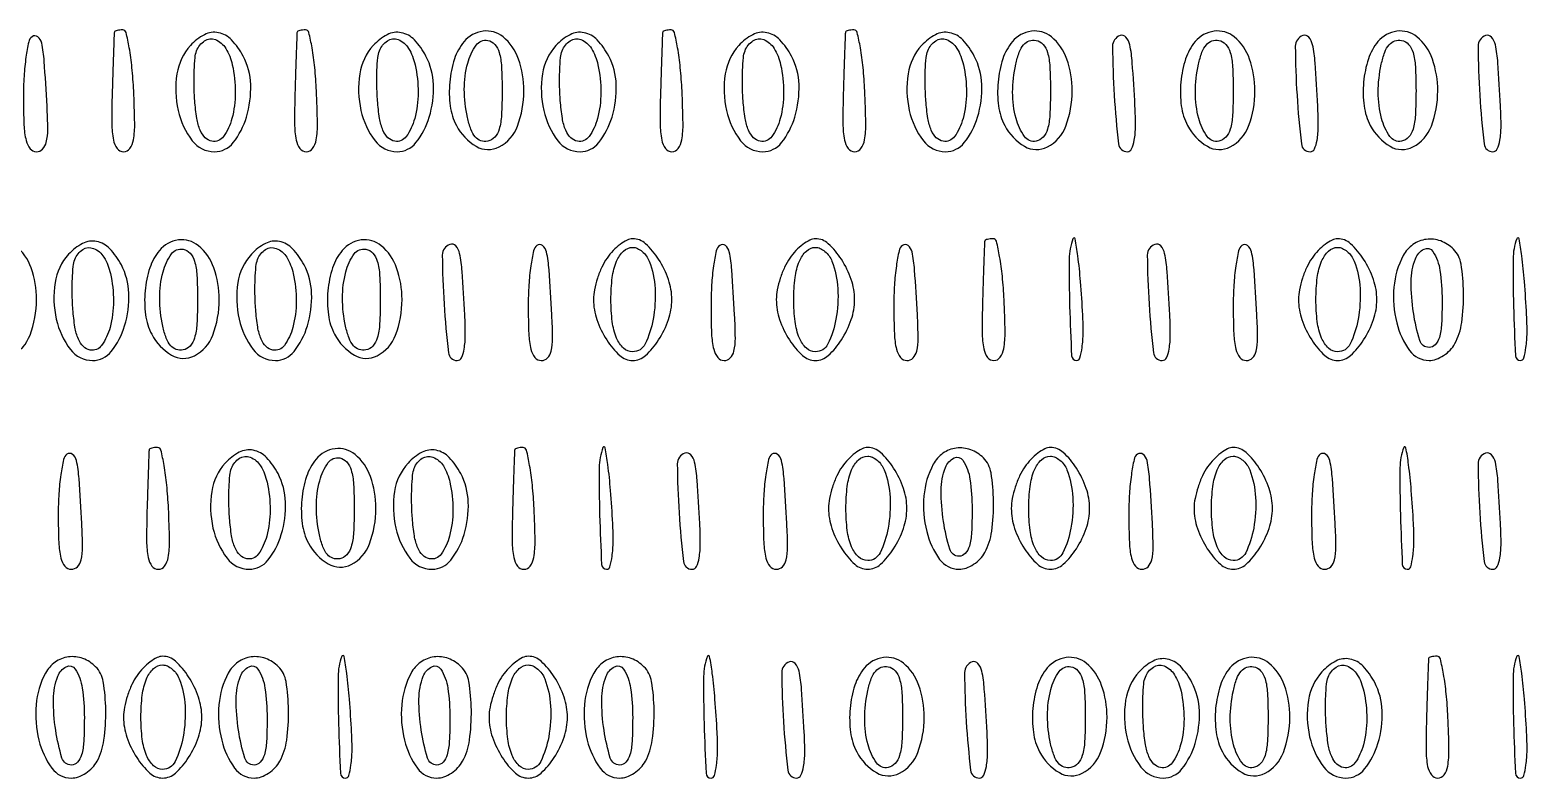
# Model space of a CAD drawing. Extents: x 3 to 461, y 1 to 447.
# Drawn here: x 167.3 to 339.3, y 361 to 447 of the extents above; entities that cross this region are included whole.
import ezdxf

# ---------------------------------------------------------------- set-up
doc = ezdxf.new("R2010")
doc.units = 0

msp = doc.modelspace()

# ---------------------------------------------------------------- linework, layer by layer
for points in [[(167.5, 446.224355, 0.184699), (167.107947, 445.624161, 0.017745), (166.79375, 443.876306, 0.020716), (166.572865, 441.69568, 0.014882), (166.5, 439.248177, 0.009975), (166.56348, 436.066693, 0.048945), (166.809934, 434.288372, 0.111046), (167.273479, 433.344973, 0.227219), (168, 432.997555, 0.202174), (168.708203, 433.296787, 0.137198), (169.133048, 434.07564, 0.058818), (169.296213, 435.56433, 0.011652), (169.211239, 438.249378, 0.003302), (168.892537, 443.421329, 0.035821), (168.601458, 445.49047, 0.175802), (168.149353, 446.212521, 0.334226)], [(176.948969, 446.75, 0.041225), (176.925395, 446.552751, 0.000213), (176.854482, 444.590464, 0.000953), (176.778922, 442.355126, 0.000604), (176.698969, 439.749453, 0.008385), (176.654197, 436.223465, 0.046603), (176.837795, 434.340736, 0.113805), (177.271336, 433.361997, 0.235737), (178, 432.9972, 0.240193), (178.728644, 433.367617, 0.11645), (179.143782, 434.357314, 0.045576), (179.287215, 436.286166, 0.007631), (179.167941, 439.997747, 0.012277), (178.97449, 442.682188, 0.020043), (178.663779, 444.943088, 0.014965), (178.294937, 446.703073, 0.34652), (177.917941, 447, 0.025607), (177.562603, 446.98179, 0.037541), (177.254655, 446.926562, 0.042043), (177.026543, 446.846759, 0.241769)], [(185.688493, 445.208283, 0.146573), (184.136518, 441.949737, 0.094226), (184.281883, 437.735413, 0.106996), (185.895251, 434.268519, 0.234686), (188.448984, 433, 0.229487), (190.59742, 434.040897, 0.094441), (192.130897, 436.98537, 0.08186), (192.613628, 440.722252, 0.112064), (191.750737, 443.991142, 0.070025), (190.423297, 445.846215, 0.154137), (188.912836, 446.679258, 0.170459), (187.30555, 446.453521, 0.089746)], [(190.5, 443, -0.054125), (190.846857, 439.802643, -0.06511), (190.454802, 436.806647, -0.088961), (189.488179, 434.740628, -0.293799), (188.158318, 434.202959, -0.150415), (187.3844, 434.611687, -0.097019), (186.813491, 435.459076, -0.060694), (186.421332, 436.832132, -0.021306), (186.186912, 438.873031, -0.013057), (186.106103, 440.642233, -0.014399), (186.121982, 442.356317, -0.013886), (186.218065, 443.813788, -0.068308), (186.405527, 444.614404, -0.156254), (187.323686, 445.758186, -0.244706), (188.551104, 445.886804, -0.164407), (189.752888, 444.871529, -0.081989)], [(197.948969, 446.75, 0.041225), (197.925395, 446.552751, 0.000213), (197.854482, 444.590464, 0.000953), (197.778922, 442.355126, 0.000604), (197.698969, 439.749453, 0.008385), (197.654197, 436.223465, 0.046603), (197.837795, 434.340736, 0.113805), (198.271336, 433.361997, 0.235737), (199, 432.9972, 0.240193), (199.728644, 433.367617, 0.11645), (200.143782, 434.357314, 0.045576), (200.287215, 436.286166, 0.007631), (200.167941, 439.997747, 0.012277), (199.97449, 442.682188, 0.020043), (199.663779, 444.943088, 0.014965), (199.294937, 446.703073, 0.34652), (198.917941, 447, 0.025607), (198.562603, 446.98179, 0.037541), (198.254655, 446.926562, 0.042043), (198.026543, 446.846759, 0.241769)], [(206.688493, 445.208283, 0.146573), (205.136518, 441.949737, 0.094226), (205.281883, 437.735413, 0.106996), (206.895251, 434.268519, 0.234686), (209.448984, 433, 0.229487), (211.59742, 434.040897, 0.094441), (213.130897, 436.98537, 0.08186), (213.613628, 440.722252, 0.112064), (212.750737, 443.991142, 0.070025), (211.423297, 445.846215, 0.154137), (209.912836, 446.679258, 0.170459), (208.30555, 446.453521, 0.089746)], [(211.5, 443, -0.054125), (211.846857, 439.802643, -0.06511), (211.454802, 436.806647, -0.088961), (210.488179, 434.740628, -0.293799), (209.158318, 434.202959, -0.150415), (208.3844, 434.611687, -0.097019), (207.813491, 435.459076, -0.060694), (207.421332, 436.832132, -0.021306), (207.186912, 438.873031, -0.013057), (207.106103, 440.642233, -0.014399), (207.121982, 442.356317, -0.013886), (207.218065, 443.813788, -0.068308), (207.405527, 444.614404, -0.156254), (208.323686, 445.758186, -0.244706), (209.551104, 445.886804, -0.164407), (210.752888, 444.871529, -0.081989)], [(217.128383, 445.654692, 0.094502), (216.029005, 443.662605, 0.056296), (215.480181, 441.001153, 0.055896), (215.537255, 438.255785, 0.087426), (216.249263, 436.008858, 0.141095), (218.527863, 433.619235, 0.256504), (221.150066, 433.549324, 0.186428), (223.262851, 435.926188, 0.089745), (224, 440, 0.083882), (223.383884, 443.646661, 0.137736), (221.606715, 446.197571, 0.207897), (219.303572, 446.856354, 0.188878)], [(221.5, 440, -0.012749), (221.428621, 437.201057, -0.057027), (221.159655, 435.585016, -0.114121), (220.64899, 434.663679, -0.163219), (219.841682, 434.208027, -0.130598), (219.06031, 434.262399, -0.134895), (218.420073, 434.69794, -0.089246), (217.910571, 435.573055, -0.033266), (217.512227, 436.944332, -0.053417), (217.157413, 440.172515, -0.065138), (217.543156, 443.185079, -0.089595), (218.507853, 445.254832, -0.294654), (219.841682, 445.791973, -0.163219), (220.64899, 445.336321, -0.114121), (221.159655, 444.414984, -0.057027), (221.428621, 442.798943, -0.012749)], [(227.688493, 445.208283, 0.146573), (226.136518, 441.949737, 0.094226), (226.281883, 437.735413, 0.106996), (227.895251, 434.268519, 0.234686), (230.448984, 433, 0.229487), (232.59742, 434.040897, 0.094441), (234.130897, 436.98537, 0.08186), (234.613628, 440.722252, 0.112064), (233.750737, 443.991142, 0.070025), (232.423297, 445.846215, 0.154137), (230.912836, 446.679258, 0.170459), (229.30555, 446.453521, 0.089746)], [(232.5, 443, -0.054125), (232.846857, 439.802643, -0.06511), (232.454802, 436.806647, -0.088961), (231.488179, 434.740628, -0.293799), (230.158318, 434.202959, -0.150415), (229.3844, 434.611687, -0.097019), (228.813491, 435.459076, -0.060694), (228.421332, 436.832132, -0.021306), (228.186912, 438.873031, -0.013057), (228.106103, 440.642233, -0.014399), (228.121982, 442.356317, -0.013886), (228.218065, 443.813788, -0.068308), (228.405527, 444.614404, -0.156254), (229.323686, 445.758186, -0.244706), (230.551104, 445.886804, -0.164407), (231.752888, 444.871529, -0.081989)], [(239.948969, 446.75, 0.041225), (239.925395, 446.552751, 0.000213), (239.854482, 444.590464, 0.000953), (239.778922, 442.355126, 0.000604), (239.698969, 439.749453, 0.008385), (239.654197, 436.223465, 0.046603), (239.837795, 434.340736, 0.113805), (240.271336, 433.361997, 0.235737), (241, 432.9972, 0.240193), (241.728644, 433.367617, 0.11645), (242.143782, 434.357314, 0.045576), (242.287215, 436.286166, 0.007631), (242.167941, 439.997747, 0.012277), (241.97449, 442.682188, 0.020043), (241.663779, 444.943088, 0.014965), (241.294937, 446.703073, 0.34652), (240.917941, 447, 0.025607), (240.562603, 446.98179, 0.037541), (240.254655, 446.926562, 0.042043), (240.026543, 446.846759, 0.241769)], [(248.688493, 445.208283, 0.146573), (247.136518, 441.949737, 0.094226), (247.281883, 437.735413, 0.106996), (248.895251, 434.268519, 0.234686), (251.448984, 433, 0.229487), (253.59742, 434.040897, 0.094441), (255.130897, 436.98537, 0.08186), (255.613628, 440.722252, 0.112064), (254.750737, 443.991142, 0.070025), (253.423297, 445.846215, 0.154137), (251.912836, 446.679258, 0.170459), (250.30555, 446.453521, 0.089746)], [(253.5, 443, -0.054125), (253.846857, 439.802643, -0.06511), (253.454802, 436.806647, -0.088961), (252.488179, 434.740628, -0.293799), (251.158318, 434.202959, -0.150415), (250.3844, 434.611687, -0.097019), (249.813491, 435.459076, -0.060694), (249.421332, 436.832132, -0.021306), (249.186912, 438.873031, -0.013057), (249.106103, 440.642233, -0.014399), (249.121982, 442.356317, -0.013886), (249.218065, 443.813788, -0.068308), (249.405527, 444.614404, -0.156254), (250.323686, 445.758186, -0.244706), (251.551104, 445.886804, -0.164407), (252.752888, 444.871529, -0.081989)], [(260.948969, 446.75, 0.041225), (260.925395, 446.552751, 0.000213), (260.854482, 444.590464, 0.000953), (260.778922, 442.355126, 0.000604), (260.698969, 439.749453, 0.008385), (260.654197, 436.223465, 0.046603), (260.837795, 434.340736, 0.113805), (261.271336, 433.361997, 0.235737), (262, 432.9972, 0.240193), (262.728644, 433.367617, 0.11645), (263.143782, 434.357314, 0.045576), (263.287215, 436.286166, 0.007631), (263.167941, 439.997747, 0.012277), (262.97449, 442.682188, 0.020043), (262.663779, 444.943088, 0.014965), (262.294937, 446.703073, 0.34652), (261.917941, 447, 0.025607), (261.562603, 446.98179, 0.037541), (261.254655, 446.926562, 0.042043), (261.026543, 446.846759, 0.241769)], [(269.688493, 445.208283, 0.146573), (268.136518, 441.949737, 0.094226), (268.281883, 437.735413, 0.106996), (269.895251, 434.268519, 0.234686), (272.448984, 433, 0.229487), (274.59742, 434.040897, 0.094441), (276.130897, 436.98537, 0.08186), (276.613628, 440.722252, 0.112064), (275.750737, 443.991142, 0.070025), (274.423297, 445.846215, 0.154137), (272.912836, 446.679258, 0.170459), (271.30555, 446.453521, 0.089746)], [(274.5, 443, -0.054125), (274.846857, 439.802643, -0.06511), (274.454802, 436.806647, -0.088961), (273.488179, 434.740628, -0.293799), (272.158318, 434.202959, -0.150415), (271.3844, 434.611687, -0.097019), (270.813491, 435.459076, -0.060694), (270.421332, 436.832132, -0.021306), (270.186912, 438.873031, -0.013057), (270.106103, 440.642233, -0.014399), (270.121982, 442.356317, -0.013886), (270.218065, 443.813788, -0.068308), (270.405527, 444.614404, -0.156254), (271.323686, 445.758186, -0.244706), (272.551104, 445.886804, -0.164407), (273.752888, 444.871529, -0.081989)], [(280.128383, 445.654692, 0.094502), (279.029005, 443.662605, 0.056296), (278.480181, 441.001153, 0.055896), (278.537255, 438.255785, 0.087426), (279.249263, 436.008858, 0.141095), (281.527863, 433.619235, 0.256504), (284.150066, 433.549324, 0.186428), (286.262851, 435.926188, 0.089745), (287, 440, 0.083882), (286.383884, 443.646661, 0.137736), (284.606715, 446.197571, 0.207897), (282.303572, 446.856354, 0.188878)], [(284.5, 440, -0.012749), (284.428621, 437.201057, -0.057027), (284.159655, 435.585016, -0.114121), (283.64899, 434.663679, -0.163219), (282.841682, 434.208027, -0.294654), (281.507853, 434.745168, -0.089595), (280.543156, 436.814921, -0.065138), (280.157413, 439.827485, -0.053417), (280.512227, 443.055668, -0.033266), (280.910571, 444.426945, -0.089246), (281.420073, 445.30206, -0.134895), (282.06031, 445.737601, -0.130598), (282.841682, 445.791973, -0.163219), (283.64899, 445.336321, -0.114121), (284.159655, 444.414984, -0.057027), (284.428621, 442.798943, -0.012749)], [(292.5, 446.346807, 0.322756), (291.629225, 445.118613, 0.013709), (291.826833, 439.488755, 0.013518), (292.329002, 433.895218, 0.380316), (293.335327, 432.999378, 0.293132), (293.829433, 433.315913, 0.066457), (294.135998, 434.313894, 0.040687), (294.271923, 435.928477, 0.014401), (294.211239, 438.249378, 0.003469), (293.902462, 443.233127, 0.034877), (293.614867, 445.295715, 0.129863), (293.175309, 446.168494, 0.302673)], [(301.128383, 445.654692, 0.094502), (300.029005, 443.662605, 0.056296), (299.480181, 441.001153, 0.055896), (299.537255, 438.255785, 0.087426), (300.249263, 436.008858, 0.141095), (302.527863, 433.619235, 0.256504), (305.150066, 433.549324, 0.186428), (307.262851, 435.926188, 0.089745), (308, 440, 0.083882), (307.383884, 443.646661, 0.137736), (305.606715, 446.197571, 0.207897), (303.303572, 446.856354, 0.188878)], [(305.5, 440, -0.012749), (305.428621, 437.201057, -0.057027), (305.159655, 435.585016, -0.114121), (304.64899, 434.663679, -0.163219), (303.841682, 434.208027, -0.294654), (302.507853, 434.745168, -0.089595), (301.543156, 436.814921, -0.065138), (301.157413, 439.827485, -0.053417), (301.512227, 443.055668, -0.033266), (301.910571, 444.426945, -0.089246), (302.420073, 445.30206, -0.134895), (303.06031, 445.737601, -0.130598), (303.841682, 445.791973, -0.163219), (304.64899, 445.336321, -0.114121), (305.159655, 444.414984, -0.057027), (305.428621, 442.798943, -0.012749)], [(313.5, 446.346807, 0.322756), (312.629225, 445.118613, 0.013709), (312.826833, 439.488755, 0.013518), (313.329002, 433.895218, 0.380316), (314.335327, 432.999378, 0.293132), (314.829433, 433.315913, 0.066457), (315.135998, 434.313894, 0.040687), (315.271923, 435.928477, 0.014401), (315.211239, 438.249378, 0.003469), (314.902462, 443.233127, 0.034877), (314.614867, 445.295715, 0.129863), (314.175309, 446.168494, 0.302673)], [(322.128383, 445.654692, 0.094502), (321.029005, 443.662605, 0.056296), (320.480181, 441.001153, 0.055896), (320.537255, 438.255785, 0.087426), (321.249263, 436.008858, 0.141095), (323.527863, 433.619235, 0.256504), (326.150066, 433.549324, 0.186428), (328.262851, 435.926188, 0.089745), (329, 440, 0.083882), (328.383884, 443.646661, 0.137736), (326.606715, 446.197571, 0.207897), (324.303572, 446.856354, 0.188878)], [(326.5, 440, -0.012749), (326.428621, 437.201057, -0.057027), (326.159655, 435.585016, -0.114121), (325.64899, 434.663679, -0.163219), (324.841682, 434.208027, -0.294654), (323.507853, 434.745168, -0.089595), (322.543156, 436.814921, -0.065138), (322.157413, 439.827485, -0.053417), (322.512227, 443.055668, -0.033266), (322.910571, 444.426945, -0.089246), (323.420073, 445.30206, -0.134895), (324.06031, 445.737601, -0.130598), (324.841682, 445.791973, -0.163219), (325.64899, 445.336321, -0.114121), (326.159655, 444.414984, -0.057027), (326.428621, 442.798943, -0.012749)], [(334.5, 446.346807, 0.322756), (333.629225, 445.118613, 0.013709), (333.826833, 439.488755, 0.013518), (334.329002, 433.895218, 0.380316), (335.335327, 432.999378, 0.293132), (335.829433, 433.315913, 0.066457), (336.135998, 434.313894, 0.040687), (336.271923, 435.928477, 0.014401), (336.211239, 438.249378, 0.003469), (335.902462, 443.233127, 0.034877), (335.614867, 445.295715, 0.129863), (335.175309, 446.168494, 0.302673)], [(161.128383, 421.654692, 0.094502), (160.029005, 419.662605, 0.056296), (159.480181, 417.001153, 0.055896), (159.537255, 414.255785, 0.087426), (160.249263, 412.008858, 0.141095), (162.527863, 409.619235, 0.256504), (165.150066, 409.549324, 0.186428), (167.262851, 411.926188, 0.089745), (168, 416, 0.083882), (167.383884, 419.646661, 0.137736), (165.606715, 422.197571, 0.207897), (163.303572, 422.856354, 0.188878)], [(171.688493, 421.208283, 0.146573), (170.136518, 417.949737, 0.094226), (170.281883, 413.735413, 0.106996), (171.895251, 410.268519, 0.234686), (174.448984, 409, 0.229487), (176.59742, 410.040897, 0.094441), (178.130897, 412.98537, 0.08186), (178.613628, 416.722252, 0.112064), (177.750737, 419.991142, 0.070025), (176.423297, 421.846215, 0.154137), (174.912836, 422.679258, 0.170459), (173.30555, 422.453521, 0.089746)], [(176.5, 419, -0.054125), (176.846857, 415.802643, -0.06511), (176.454802, 412.806647, -0.088961), (175.488179, 410.740628, -0.293799), (174.158318, 410.202959, -0.150415), (173.3844, 410.611687, -0.097019), (172.813491, 411.459076, -0.060694), (172.421332, 412.832132, -0.021306), (172.186912, 414.873031, -0.013057), (172.106103, 416.642233, -0.014399), (172.121982, 418.356317, -0.013886), (172.218065, 419.813788, -0.068308), (172.405527, 420.614404, -0.156254), (173.323686, 421.758186, -0.244706), (174.551104, 421.886804, -0.164407), (175.752888, 420.871529, -0.081989)], [(182.128383, 421.654692, 0.094502), (181.029005, 419.662605, 0.056296), (180.480181, 417.001153, 0.055896), (180.537255, 414.255785, 0.087426), (181.249263, 412.008858, 0.141095), (183.527863, 409.619235, 0.256504), (186.150066, 409.549324, 0.186428), (188.262851, 411.926188, 0.089745), (189, 416, 0.083882), (188.383884, 419.646661, 0.137736), (186.606715, 422.197571, 0.207897), (184.303572, 422.856354, 0.188878)], [(186.5, 416, -0.012749), (186.428621, 413.201057, -0.057027), (186.159655, 411.585016, -0.114121), (185.64899, 410.663679, -0.163219), (184.841682, 410.208027, -0.130598), (184.06031, 410.262399, -0.134895), (183.420073, 410.69794, -0.089246), (182.910571, 411.573055, -0.033266), (182.512227, 412.944332, -0.053417), (182.157413, 416.172515, -0.065138), (182.543156, 419.185079, -0.089595), (183.507853, 421.254832, -0.294654), (184.841682, 421.791973, -0.163219), (185.64899, 421.336321, -0.114121), (186.159655, 420.414984, -0.057027), (186.428621, 418.798943, -0.012749)], [(192.688493, 421.208283, 0.146573), (191.136518, 417.949737, 0.094226), (191.281883, 413.735413, 0.106996), (192.895251, 410.268519, 0.234686), (195.448984, 409, 0.229487), (197.59742, 410.040897, 0.094441), (199.130897, 412.98537, 0.08186), (199.613628, 416.722252, 0.112064), (198.750737, 419.991142, 0.070025), (197.423297, 421.846215, 0.154137), (195.912836, 422.679258, 0.170459), (194.30555, 422.453521, 0.089746)], [(197.5, 419, -0.054125), (197.846857, 415.802643, -0.06511), (197.454802, 412.806647, -0.088961), (196.488179, 410.740628, -0.293799), (195.158318, 410.202959, -0.150415), (194.3844, 410.611687, -0.097019), (193.813491, 411.459076, -0.060694), (193.421332, 412.832132, -0.021306), (193.186912, 414.873031, -0.013057), (193.106103, 416.642233, -0.014399), (193.121982, 418.356317, -0.013886), (193.218065, 419.813788, -0.068308), (193.405527, 420.614404, -0.156254), (194.323686, 421.758186, -0.244706), (195.551104, 421.886804, -0.164407), (196.752888, 420.871529, -0.081989)], [(203.128383, 421.654692, 0.094502), (202.029005, 419.662605, 0.056296), (201.480181, 417.001153, 0.055896), (201.537255, 414.255785, 0.087426), (202.249263, 412.008858, 0.141095), (204.527863, 409.619235, 0.256504), (207.150066, 409.549324, 0.186428), (209.262851, 411.926188, 0.089745), (210, 416, 0.083882), (209.383884, 419.646661, 0.137736), (207.606715, 422.197571, 0.207897), (205.303572, 422.856354, 0.188878)], [(207.5, 416, -0.012749), (207.428621, 413.201057, -0.057027), (207.159655, 411.585016, -0.114121), (206.64899, 410.663679, -0.163219), (205.841682, 410.208027, -0.130598), (205.06031, 410.262399, -0.134895), (204.420073, 410.69794, -0.089246), (203.910571, 411.573055, -0.033266), (203.512227, 412.944332, -0.053417), (203.157413, 416.172515, -0.065138), (203.543156, 419.185079, -0.089595), (204.507853, 421.254832, -0.294654), (205.841682, 421.791973, -0.163219), (206.64899, 421.336321, -0.114121), (207.159655, 420.414984, -0.057027), (207.428621, 418.798943, -0.012749)], [(215.5, 422.346807, 0.322756), (214.629225, 421.118613, 0.013709), (214.826833, 415.488755, 0.013518), (215.329002, 409.895218, 0.380316), (216.335327, 408.999378, 0.293132), (216.829433, 409.315913, 0.066457), (217.135998, 410.313894, 0.040687), (217.271923, 411.928477, 0.014401), (217.211239, 414.249378, 0.003469), (216.902462, 419.233127, 0.034877), (216.614867, 421.295715, 0.129863), (216.175309, 422.168494, 0.302673)], [(225.5, 422.224355, 0.184699), (225.107947, 421.624161, 0.017745), (224.79375, 419.876306, 0.020716), (224.572865, 417.69568, 0.014882), (224.5, 415.248177, 0.009975), (224.56348, 412.066693, 0.048945), (224.809934, 410.288372, 0.111046), (225.273479, 409.344973, 0.227219), (226, 408.997555, 0.202174), (226.708203, 409.296787, 0.137198), (227.133048, 410.07564, 0.058818), (227.296213, 411.56433, 0.011652), (227.211239, 414.249378, 0.003302), (226.892537, 419.421329, 0.035821), (226.601458, 421.49047, 0.175802), (226.149353, 422.212521, 0.334226)], [(233.556704, 420.777494, 0.044665), (232.960362, 419.740155, 0.029378), (232.457282, 418.457321, 0.029541), (232.112573, 417.139961, 0.049256), (232, 416, 0.08296), (232.384051, 413.701247, 0.060137), (233.517914, 411.361199, 0.064438), (235.022747, 409.574726, 0.187674), (236.5, 409, 0.187674), (237.977253, 409.574726, 0.064438), (239.482086, 411.361199, 0.060137), (240.615949, 413.701247, 0.08296), (241, 416, 0.08296), (240.615949, 418.298753, 0.060137), (239.482086, 420.638801, 0.064438), (237.977253, 422.425274, 0.187674), (236.5, 423, 0.118749), (235.858798, 422.845537, 0.043522), (235.063438, 422.347139, 0.040112), (234.254788, 421.627905, 0.038184)], [(238.393011, 420.418213, -0.077848), (239.067957, 417.267426, -0.058914), (238.848321, 413.732228, -0.066921), (237.930747, 410.900765, -0.288574), (236.5, 410, -0.193661), (235.457969, 410.419329, -0.103071), (234.660311, 411.584745, -0.067458), (234.15885, 413.469182, -0.031352), (234, 416, -0.031352), (234.15885, 418.530818, -0.067458), (234.660311, 420.415255, -0.103071), (235.457969, 421.580671, -0.193661), (236.5, 422, -0.108103), (237.036953, 421.882535, -0.066431), (237.586556, 421.53535, -0.061865), (238.064978, 421.022986, -0.065386)], [(246.5, 422.224355, 0.184699), (246.107947, 421.624161, 0.017745), (245.79375, 419.876306, 0.020716), (245.572865, 417.69568, 0.014882), (245.5, 415.248177, 0.009975), (245.56348, 412.066693, 0.048945), (245.809934, 410.288372, 0.111046), (246.273479, 409.344973, 0.227219), (247, 408.997555, 0.202174), (247.708203, 409.296787, 0.137198), (248.133048, 410.07564, 0.058818), (248.296213, 411.56433, 0.011652), (248.211239, 414.249378, 0.003302), (247.892537, 419.421329, 0.035821), (247.601458, 421.49047, 0.175802), (247.149353, 422.212521, 0.334226)], [(254.556704, 420.777494, 0.044665), (253.960362, 419.740155, 0.029378), (253.457282, 418.457321, 0.029541), (253.112573, 417.139961, 0.049256), (253, 416, 0.08296), (253.384051, 413.701247, 0.060137), (254.517914, 411.361199, 0.064438), (256.022747, 409.574726, 0.187674), (257.5, 409, 0.187674), (258.977253, 409.574726, 0.064438), (260.482086, 411.361199, 0.060137), (261.615949, 413.701247, 0.08296), (262, 416, 0.08296), (261.615949, 418.298753, 0.060137), (260.482086, 420.638801, 0.064438), (258.977253, 422.425274, 0.187674), (257.5, 423, 0.118749), (256.858798, 422.845537, 0.043522), (256.063438, 422.347139, 0.040112), (255.254788, 421.627905, 0.038184)], [(259.393011, 420.418213, -0.077848), (260.067957, 417.267426, -0.058914), (259.848321, 413.732228, -0.066921), (258.930747, 410.900765, -0.288574), (257.5, 410, -0.193661), (256.457969, 410.419329, -0.103071), (255.660311, 411.584745, -0.067458), (255.15885, 413.469182, -0.031352), (255, 416, -0.031352), (255.15885, 418.530818, -0.067458), (255.660311, 420.415255, -0.103071), (256.457969, 421.580671, -0.193661), (257.5, 422, -0.108103), (258.036953, 421.882535, -0.066431), (258.586556, 421.53535, -0.061865), (259.064978, 421.022986, -0.065386)], [(267.5, 422.224355, 0.184699), (267.107947, 421.624161, 0.017745), (266.79375, 419.876306, 0.020716), (266.572865, 417.69568, 0.014882), (266.5, 415.248177, 0.009975), (266.56348, 412.066693, 0.048945), (266.809934, 410.288372, 0.111046), (267.273479, 409.344973, 0.227219), (268, 408.997555, 0.202174), (268.708203, 409.296787, 0.137198), (269.133048, 410.07564, 0.058818), (269.296213, 411.56433, 0.011652), (269.211239, 414.249378, 0.003302), (268.892537, 419.421329, 0.035821), (268.601458, 421.49047, 0.175802), (268.149353, 422.212521, 0.334226)], [(276.948969, 422.75, 0.041225), (276.925395, 422.552751, 0.000213), (276.854482, 420.590464, 0.000953), (276.778922, 418.355126, 0.000604), (276.698969, 415.749453, 0.008385), (276.654197, 412.223465, 0.046603), (276.837795, 410.340736, 0.113805), (277.271336, 409.361997, 0.235737), (278, 408.9972, 0.240193), (278.728644, 409.367617, 0.11645), (279.143782, 410.357314, 0.045576), (279.287215, 412.286166, 0.007631), (279.167941, 415.997747, 0.012277), (278.97449, 418.682188, 0.020043), (278.663779, 420.943088, 0.014965), (278.294937, 422.703073, 0.34652), (277.917941, 423, 0.025607), (277.562603, 422.98179, 0.037541), (277.254655, 422.926562, 0.042043), (277.026543, 422.846759, 0.241769)], [(287.085151, 423, 0.087437), (286.651789, 420.669279, 0.009757), (286.706602, 415.246725, 0.004642), (286.928602, 409.543378, 0.400147), (287.5, 408.998831, 0.336411), (287.886905, 409.292325, 0.034554), (288.13417, 410.489231, 0.030884), (288.256808, 412.168701, 0.016523), (288.211239, 414.249378, 0.005952), (287.955966, 418.062615, 0.012309), (287.647873, 421.032599, 0.015502), (287.335815, 422.978859, 0.757581)], [(296.5, 422.346807, 0.322756), (295.629225, 421.118613, 0.013709), (295.826833, 415.488755, 0.013518), (296.329002, 409.895218, 0.380316), (297.335327, 408.999378, 0.293132), (297.829433, 409.315913, 0.066457), (298.135998, 410.313894, 0.040687), (298.271923, 411.928477, 0.014401), (298.211239, 414.249378, 0.003469), (297.902462, 419.233127, 0.034877), (297.614867, 421.295715, 0.129863), (297.175309, 422.168494, 0.302673)], [(306.5, 422.224355, 0.184699), (306.107947, 421.624161, 0.017745), (305.79375, 419.876306, 0.020716), (305.572865, 417.69568, 0.014882), (305.5, 415.248177, 0.009975), (305.56348, 412.066693, 0.048945), (305.809934, 410.288372, 0.111046), (306.273479, 409.344973, 0.227219), (307, 408.997555, 0.202174), (307.708203, 409.296787, 0.137198), (308.133048, 410.07564, 0.058818), (308.296213, 411.56433, 0.011652), (308.211239, 414.249378, 0.003302), (307.892537, 419.421329, 0.035821), (307.601458, 421.49047, 0.175802), (307.149353, 422.212521, 0.334226)], [(314.556704, 420.777494, 0.044665), (313.960362, 419.740155, 0.029378), (313.457282, 418.457321, 0.029541), (313.112573, 417.139961, 0.049256), (313, 416, 0.08296), (313.384051, 413.701247, 0.060137), (314.517914, 411.361199, 0.064438), (316.022747, 409.574726, 0.187674), (317.5, 409, 0.187674), (318.977253, 409.574726, 0.064438), (320.482086, 411.361199, 0.060137), (321.615949, 413.701247, 0.08296), (322, 416, 0.08296), (321.615949, 418.298753, 0.060137), (320.482086, 420.638801, 0.064438), (318.977253, 422.425274, 0.187674), (317.5, 423, 0.118749), (316.858798, 422.845537, 0.043522), (316.063438, 422.347139, 0.040112), (315.254788, 421.627905, 0.038184)], [(319.393011, 420.418213, -0.077848), (320.067957, 417.267426, -0.058914), (319.848321, 413.732228, -0.066921), (318.930747, 410.900765, -0.288574), (317.5, 410, -0.193661), (316.457969, 410.419329, -0.103071), (315.660311, 411.584745, -0.067458), (315.15885, 413.469182, -0.031352), (315, 416, -0.031352), (315.15885, 418.530818, -0.067458), (315.660311, 420.415255, -0.103071), (316.457969, 421.580671, -0.193661), (317.5, 422, -0.108103), (318.036953, 421.882535, -0.066431), (318.586556, 421.53535, -0.061865), (319.064978, 421.022986, -0.065386)], [(325.035184, 421.065741, 0.102467), (323.961603, 417.430656, 0.081153), (324.285668, 413.336995, 0.096792), (325.767299, 410.139596, 0.240451), (328, 409, 0.087112), (328.814841, 409.14305, 0.057687), (329.666888, 409.568188, 0.056109), (330.425485, 410.194495, 0.069395), (330.964816, 410.934259, 0.089), (331.755213, 413.369292, 0.037893), (331.963495, 416.803088, 0.036114), (331.675941, 420.08613, 0.157748), (330.8, 421.8, 0.10819), (329.338635, 422.736392, 0.120833), (327.679399, 422.926055, 0.123406), (326.146845, 422.32765, 0.115908)], [(329.5, 415.916667, -0.012409), (329.432981, 413.216686, -0.055186), (329.180769, 411.652778, -0.119089), (328.714204, 410.813188, -0.209622), (328, 410.5, -0.330718), (326.93144, 411.293583, -0.035307), (326.205859, 414.498684, -0.039267), (325.943035, 418.065474, -0.090614), (326.437438, 420.697562, -0.183417), (327.423445, 421.801104, -0.387822), (328.444309, 421.528284, -0.10731), (329.255965, 419.344995, -0.035546)], [(338.085151, 423, 0.087437), (337.651789, 420.669279, 0.009757), (337.706602, 415.246725, 0.004642), (337.928602, 409.543378, 0.400147), (338.5, 408.998831, 0.336411), (338.886905, 409.292325, 0.034554), (339.13417, 410.489231, 0.030884), (339.256808, 412.168701, 0.016523), (339.211239, 414.249378, 0.005952), (338.955966, 418.062615, 0.012309), (338.647873, 421.032599, 0.015502), (338.335815, 422.978859, 0.757581)], [(233.085151, 399, 0.087437), (232.651789, 396.669279, 0.009757), (232.706602, 391.246725, 0.004642), (232.928602, 385.543378, 0.400147), (233.5, 384.998831, 0.336411), (233.886905, 385.292325, 0.034554), (234.13417, 386.489231, 0.030884), (234.256808, 388.168701, 0.016523), (234.211239, 390.249378, 0.005952), (233.955966, 394.062615, 0.012309), (233.647873, 397.032599, 0.015502), (233.335815, 398.978859, 0.757581)], [(325.085151, 399, 0.087437), (324.651789, 396.669279, 0.009757), (324.706602, 391.246725, 0.004642), (324.928602, 385.543378, 0.400147), (325.5, 384.998831, 0.336411), (325.886905, 385.292325, 0.034554), (326.13417, 386.489231, 0.030884), (326.256808, 388.168701, 0.016523), (326.211239, 390.249378, 0.005952), (325.955966, 394.062615, 0.012309), (325.647873, 397.032599, 0.015502), (325.335815, 398.978859, 0.757581)], [(171.5, 398.224355, 0.184699), (171.107947, 397.624161, 0.017745), (170.79375, 395.876306, 0.020716), (170.572865, 393.69568, 0.014882), (170.5, 391.248177, 0.009975), (170.56348, 388.066693, 0.048945), (170.809934, 386.288372, 0.111046), (171.273479, 385.344973, 0.227219), (172, 384.997555, 0.202174), (172.708203, 385.296787, 0.137198), (173.133048, 386.07564, 0.058818), (173.296213, 387.56433, 0.011652), (173.211239, 390.249378, 0.003302), (172.892537, 395.421329, 0.035821), (172.601458, 397.49047, 0.175802), (172.149353, 398.212521, 0.334226)], [(180.948969, 398.75, 0.041225), (180.925395, 398.552751, 0.000213), (180.854482, 396.590464, 0.000953), (180.778922, 394.355126, 0.000604), (180.698969, 391.749453, 0.008385), (180.654197, 388.223465, 0.046603), (180.837795, 386.340736, 0.113805), (181.271336, 385.361997, 0.235737), (182, 384.9972, 0.240193), (182.728644, 385.367617, 0.11645), (183.143782, 386.357314, 0.045576), (183.287215, 388.286166, 0.007631), (183.167941, 391.997747, 0.012277), (182.97449, 394.682188, 0.020043), (182.663779, 396.943088, 0.014965), (182.294937, 398.703073, 0.34652), (181.917941, 399, 0.025607), (181.562603, 398.98179, 0.037541), (181.254655, 398.926562, 0.042043), (181.026543, 398.846759, 0.241769)], [(189.688493, 397.208283, 0.146573), (188.136518, 393.949737, 0.094226), (188.281883, 389.735413, 0.106996), (189.895251, 386.268519, 0.234686), (192.448984, 385, 0.229487), (194.59742, 386.040897, 0.094441), (196.130897, 388.98537, 0.08186), (196.613628, 392.722252, 0.112064), (195.750737, 395.991142, 0.070025), (194.423297, 397.846215, 0.154137), (192.912836, 398.679258, 0.170459), (191.30555, 398.453521, 0.089746)], [(194.5, 395, -0.054125), (194.846857, 391.802643, -0.06511), (194.454802, 388.806647, -0.088961), (193.488179, 386.740628, -0.293799), (192.158318, 386.202959, -0.150415), (191.3844, 386.611687, -0.097019), (190.813491, 387.459076, -0.060694), (190.421332, 388.832132, -0.021306), (190.186912, 390.873031, -0.013057), (190.106103, 392.642233, -0.014399), (190.121982, 394.356317, -0.013886), (190.218065, 395.813788, -0.068308), (190.405527, 396.614404, -0.156254), (191.323686, 397.758186, -0.244706), (192.551104, 397.886804, -0.164407), (193.752888, 396.871529, -0.081989)], [(200.128383, 397.654692, 0.094502), (199.029005, 395.662605, 0.056296), (198.480181, 393.001153, 0.055896), (198.537255, 390.255785, 0.087426), (199.249263, 388.008858, 0.141095), (201.527863, 385.619235, 0.256504), (204.150066, 385.549324, 0.186428), (206.262851, 387.926188, 0.089745), (207, 392, 0.083882), (206.383884, 395.646661, 0.137736), (204.606715, 398.197571, 0.207897), (202.303572, 398.856354, 0.188878)], [(204.5, 392, -0.012749), (204.428621, 389.201057, -0.057027), (204.159655, 387.585016, -0.114121), (203.64899, 386.663679, -0.163219), (202.841682, 386.208027, -0.130598), (202.06031, 386.262399, -0.134895), (201.420073, 386.69794, -0.089246), (200.910571, 387.573055, -0.033266), (200.512227, 388.944332, -0.053417), (200.157413, 392.172515, -0.065138), (200.543156, 395.185079, -0.089595), (201.507853, 397.254832, -0.294654), (202.841682, 397.791973, -0.163219), (203.64899, 397.336321, -0.114121), (204.159655, 396.414984, -0.057027), (204.428621, 394.798943, -0.012749)], [(210.688493, 397.208283, 0.146573), (209.136518, 393.949737, 0.094226), (209.281883, 389.735413, 0.106996), (210.895251, 386.268519, 0.234686), (213.448984, 385, 0.229487), (215.59742, 386.040897, 0.094441), (217.130897, 388.98537, 0.08186), (217.613628, 392.722252, 0.112064), (216.750737, 395.991142, 0.070025), (215.423297, 397.846215, 0.154137), (213.912836, 398.679258, 0.170459), (212.30555, 398.453521, 0.089746)], [(215.5, 395, -0.054125), (215.846857, 391.802643, -0.06511), (215.454802, 388.806647, -0.088961), (214.488179, 386.740628, -0.293799), (213.158318, 386.202959, -0.150415), (212.3844, 386.611687, -0.097019), (211.813491, 387.459076, -0.060694), (211.421332, 388.832132, -0.021306), (211.186912, 390.873031, -0.013057), (211.106103, 392.642233, -0.014399), (211.121982, 394.356317, -0.013886), (211.218065, 395.813788, -0.068308), (211.405527, 396.614404, -0.156254), (212.323686, 397.758186, -0.244706), (213.551104, 397.886804, -0.164407), (214.752888, 396.871529, -0.081989)], [(222.948969, 398.75, 0.041225), (222.925395, 398.552751, 0.000213), (222.854482, 396.590464, 0.000953), (222.778922, 394.355126, 0.000604), (222.698969, 391.749453, 0.008385), (222.654197, 388.223465, 0.046603), (222.837795, 386.340736, 0.113805), (223.271336, 385.361997, 0.235737), (224, 384.9972, 0.240193), (224.728644, 385.367617, 0.11645), (225.143782, 386.357314, 0.045576), (225.287215, 388.286166, 0.007631), (225.167941, 391.997747, 0.012277), (224.97449, 394.682188, 0.020043), (224.663779, 396.943088, 0.014965), (224.294937, 398.703073, 0.34652), (223.917941, 399, 0.025607), (223.562603, 398.98179, 0.037541), (223.254655, 398.926562, 0.042043), (223.026543, 398.846759, 0.241769)], [(242.5, 398.346807, 0.322756), (241.629225, 397.118613, 0.013709), (241.826833, 391.488755, 0.013518), (242.329002, 385.895218, 0.380316), (243.335327, 384.999378, 0.293132), (243.829433, 385.315913, 0.066457), (244.135998, 386.313894, 0.040687), (244.271923, 387.928477, 0.014401), (244.211239, 390.249378, 0.003469), (243.902462, 395.233127, 0.034877), (243.614867, 397.295715, 0.129863), (243.175309, 398.168494, 0.302673)], [(252.5, 398.224355, 0.184699), (252.107947, 397.624161, 0.017745), (251.79375, 395.876306, 0.020716), (251.572865, 393.69568, 0.014882), (251.5, 391.248177, 0.009975), (251.56348, 388.066693, 0.048945), (251.809934, 386.288372, 0.111046), (252.273479, 385.344973, 0.227219), (253, 384.997555, 0.202174), (253.708203, 385.296787, 0.137198), (254.133048, 386.07564, 0.058818), (254.296213, 387.56433, 0.011652), (254.211239, 390.249378, 0.003302), (253.892537, 395.421329, 0.035821), (253.601458, 397.49047, 0.175802), (253.149353, 398.212521, 0.334226)], [(260.556704, 396.777494, 0.044665), (259.960362, 395.740155, 0.029378), (259.457282, 394.457321, 0.029541), (259.112573, 393.139961, 0.049256), (259, 392, 0.08296), (259.384051, 389.701247, 0.060137), (260.517914, 387.361199, 0.064438), (262.022747, 385.574726, 0.187674), (263.5, 385, 0.187674), (264.977253, 385.574726, 0.064438), (266.482086, 387.361199, 0.060137), (267.615949, 389.701247, 0.08296), (268, 392, 0.08296), (267.615949, 394.298753, 0.060137), (266.482086, 396.638801, 0.064438), (264.977253, 398.425274, 0.187674), (263.5, 399, 0.118749), (262.858798, 398.845537, 0.043522), (262.063438, 398.347139, 0.040112), (261.254788, 397.627905, 0.038184)], [(265.393011, 396.418213, -0.077848), (266.067957, 393.267426, -0.058914), (265.848321, 389.732228, -0.066921), (264.930747, 386.900765, -0.288574), (263.5, 386, -0.193661), (262.457969, 386.419329, -0.103071), (261.660311, 387.584745, -0.067458), (261.15885, 389.469182, -0.031352), (261, 392, -0.031352), (261.15885, 394.530818, -0.067458), (261.660311, 396.415255, -0.103071), (262.457969, 397.580671, -0.193661), (263.5, 398, -0.108103), (264.036953, 397.882535, -0.066431), (264.586556, 397.53535, -0.061865), (265.064978, 397.022986, -0.065386)], [(271.035184, 397.065741, 0.102467), (269.961603, 393.430656, 0.081153), (270.285668, 389.336995, 0.096792), (271.767299, 386.139596, 0.240451), (274, 385, 0.087112), (274.814841, 385.14305, 0.057687), (275.666888, 385.568188, 0.056109), (276.425485, 386.194495, 0.069395), (276.964816, 386.934259, 0.089), (277.755213, 389.369292, 0.037893), (277.963495, 392.803088, 0.036114), (277.675941, 396.08613, 0.157748), (276.8, 397.8, 0.10819), (275.338635, 398.736392, 0.120833), (273.679399, 398.926055, 0.123406), (272.146845, 398.32765, 0.115908)], [(275.5, 391.916667, -0.012409), (275.432981, 389.216686, -0.055186), (275.180769, 387.652778, -0.119089), (274.714204, 386.813188, -0.209622), (274, 386.5, -0.330718), (272.93144, 387.293583, -0.035307), (272.205859, 390.498684, -0.039267), (271.943035, 394.065474, -0.090614), (272.437438, 396.697562, -0.183417), (273.423445, 397.801104, -0.387822), (274.444309, 397.528284, -0.10731), (275.255965, 395.344995, -0.035546)], [(281.556704, 396.777494, 0.044665), (280.960362, 395.740155, 0.029378), (280.457282, 394.457321, 0.029541), (280.112573, 393.139961, 0.049256), (280, 392, 0.08296), (280.384051, 389.701247, 0.060137), (281.517914, 387.361199, 0.064438), (283.022747, 385.574726, 0.187674), (284.5, 385, 0.187674), (285.977253, 385.574726, 0.064438), (287.482086, 387.361199, 0.060137), (288.615949, 389.701247, 0.08296), (289, 392, 0.08296), (288.615949, 394.298753, 0.060137), (287.482086, 396.638801, 0.064438), (285.977253, 398.425274, 0.187674), (284.5, 399, 0.118749), (283.858798, 398.845537, 0.043522), (283.063438, 398.347139, 0.040112), (282.254788, 397.627905, 0.038184)], [(286.393011, 396.418213, -0.077848), (287.067957, 393.267426, -0.058914), (286.848321, 389.732228, -0.066921), (285.930747, 386.900765, -0.288574), (284.5, 386, -0.193661), (283.457969, 386.419329, -0.103071), (282.660311, 387.584745, -0.067458), (282.15885, 389.469182, -0.031352), (282, 392, -0.031352), (282.15885, 394.530818, -0.067458), (282.660311, 396.415255, -0.103071), (283.457969, 397.580671, -0.193661), (284.5, 398, -0.108103), (285.036953, 397.882535, -0.066431), (285.586556, 397.53535, -0.061865), (286.064978, 397.022986, -0.065386)], [(294.5, 398.224355, 0.184699), (294.107947, 397.624161, 0.017745), (293.79375, 395.876306, 0.020716), (293.572865, 393.69568, 0.014882), (293.5, 391.248177, 0.009975), (293.56348, 388.066693, 0.048945), (293.809934, 386.288372, 0.111046), (294.273479, 385.344973, 0.227219), (295, 384.997555, 0.202174), (295.708203, 385.296787, 0.137198), (296.133048, 386.07564, 0.058818), (296.296213, 387.56433, 0.011652), (296.211239, 390.249378, 0.003302), (295.892537, 395.421329, 0.035821), (295.601458, 397.49047, 0.175802), (295.149353, 398.212521, 0.334226)], [(302.556704, 396.777494, 0.044665), (301.960362, 395.740155, 0.029378), (301.457282, 394.457321, 0.029541), (301.112573, 393.139961, 0.049256), (301, 392, 0.08296), (301.384051, 389.701247, 0.060137), (302.517914, 387.361199, 0.064438), (304.022747, 385.574726, 0.187674), (305.5, 385, 0.187674), (306.977253, 385.574726, 0.064438), (308.482086, 387.361199, 0.060137), (309.615949, 389.701247, 0.08296), (310, 392, 0.08296), (309.615949, 394.298753, 0.060137), (308.482086, 396.638801, 0.064438), (306.977253, 398.425274, 0.187674), (305.5, 399, 0.118749), (304.858798, 398.845537, 0.043522), (304.063438, 398.347139, 0.040112), (303.254788, 397.627905, 0.038184)], [(307.393011, 396.418213, -0.077848), (308.067957, 393.267426, -0.058914), (307.848321, 389.732228, -0.066921), (306.930747, 386.900765, -0.288574), (305.5, 386, -0.193661), (304.457969, 386.419329, -0.103071), (303.660311, 387.584745, -0.067458), (303.15885, 389.469182, -0.031352), (303, 392, -0.031352), (303.15885, 394.530818, -0.067458), (303.660311, 396.415255, -0.103071), (304.457969, 397.580671, -0.193661), (305.5, 398, -0.108103), (306.036953, 397.882535, -0.066431), (306.586556, 397.53535, -0.061865), (307.064978, 397.022986, -0.065386)], [(315.5, 398.224355, 0.184699), (315.107947, 397.624161, 0.017745), (314.79375, 395.876306, 0.020716), (314.572865, 393.69568, 0.014882), (314.5, 391.248177, 0.009975), (314.56348, 388.066693, 0.048945), (314.809934, 386.288372, 0.111046), (315.273479, 385.344973, 0.227219), (316, 384.997555, 0.202174), (316.708203, 385.296787, 0.137198), (317.133048, 386.07564, 0.058818), (317.296213, 387.56433, 0.011652), (317.211239, 390.249378, 0.003302), (316.892537, 395.421329, 0.035821), (316.601458, 397.49047, 0.175802), (316.149353, 398.212521, 0.334226)], [(334.5, 398.346807, 0.322756), (333.629225, 397.118613, 0.013709), (333.826833, 391.488755, 0.013518), (334.329002, 385.895218, 0.380316), (335.335327, 384.999378, 0.293132), (335.829433, 385.315913, 0.066457), (336.135998, 386.313894, 0.040687), (336.271923, 387.928477, 0.014401), (336.211239, 390.249378, 0.003469), (335.902462, 395.233127, 0.034877), (335.614867, 397.295715, 0.129863), (335.175309, 398.168494, 0.302673)], [(179.556704, 372.777494, 0.044665), (178.960362, 371.740155, 0.029378), (178.457282, 370.457321, 0.029541), (178.112573, 369.139961, 0.049256), (178, 368, 0.08296), (178.384051, 365.701247, 0.060137), (179.517914, 363.361199, 0.064438), (181.022747, 361.574726, 0.187674), (182.5, 361, 0.187674), (183.977253, 361.574726, 0.064438), (185.482086, 363.361199, 0.060137), (186.615949, 365.701247, 0.08296), (187, 368, 0.08296), (186.615949, 370.298753, 0.060137), (185.482086, 372.638801, 0.064438), (183.977253, 374.425274, 0.187674), (182.5, 375, 0.118749), (181.858798, 374.845537, 0.043522), (181.063438, 374.347139, 0.040112), (180.254788, 373.627905, 0.038184)], [(203.085151, 375, 0.087437), (202.651789, 372.669279, 0.009757), (202.706602, 367.246725, 0.004642), (202.928602, 361.543378, 0.400147), (203.5, 360.998831, 0.336411), (203.886905, 361.292325, 0.034554), (204.13417, 362.489231, 0.030884), (204.256808, 364.168701, 0.016523), (204.211239, 366.249378, 0.005952), (203.955966, 370.062615, 0.012309), (203.647873, 373.032599, 0.015502), (203.335815, 374.978859, 0.757581)], [(221.556704, 372.777494, 0.044665), (220.960362, 371.740155, 0.029378), (220.457282, 370.457321, 0.029541), (220.112573, 369.139961, 0.049256), (220, 368, 0.08296), (220.384051, 365.701247, 0.060137), (221.517914, 363.361199, 0.064438), (223.022747, 361.574726, 0.187674), (224.5, 361, 0.187674), (225.977253, 361.574726, 0.064438), (227.482086, 363.361199, 0.060137), (228.615949, 365.701247, 0.08296), (229, 368, 0.08296), (228.615949, 370.298753, 0.060137), (227.482086, 372.638801, 0.064438), (225.977253, 374.425274, 0.187674), (224.5, 375, 0.118749), (223.858798, 374.845537, 0.043522), (223.063438, 374.347139, 0.040112), (222.254788, 373.627905, 0.038184)], [(245.085151, 375, 0.087437), (244.651789, 372.669279, 0.009757), (244.706602, 367.246725, 0.004642), (244.928602, 361.543378, 0.400147), (245.5, 360.998831, 0.336411), (245.886905, 361.292325, 0.034554), (246.13417, 362.489231, 0.030884), (246.256808, 364.168701, 0.016523), (246.211239, 366.249378, 0.005952), (245.955966, 370.062615, 0.012309), (245.647873, 373.032599, 0.015502), (245.335815, 374.978859, 0.757581)], [(327.948969, 374.75, 0.041225), (327.925395, 374.552751, 0.000213), (327.854482, 372.590464, 0.000953), (327.778922, 370.355126, 0.000604), (327.698969, 367.749453, 0.008385), (327.654197, 364.223465, 0.046603), (327.837795, 362.340736, 0.113805), (328.271336, 361.361997, 0.235737), (329, 360.9972, 0.240193), (329.728644, 361.367617, 0.11645), (330.143782, 362.357314, 0.045576), (330.287215, 364.286166, 0.007631), (330.167941, 367.997747, 0.012277), (329.97449, 370.682188, 0.020043), (329.663779, 372.943088, 0.014965), (329.294937, 374.703073, 0.34652), (328.917941, 375, 0.025607), (328.562603, 374.98179, 0.037541), (328.254655, 374.926562, 0.042043), (328.026543, 374.846759, 0.241769)], [(338.085151, 375, 0.087437), (337.651789, 372.669279, 0.009757), (337.706602, 367.246725, 0.004642), (337.928602, 361.543378, 0.400147), (338.5, 360.998831, 0.336411), (338.886905, 361.292325, 0.034554), (339.13417, 362.489231, 0.030884), (339.256808, 364.168701, 0.016523), (339.211239, 366.249378, 0.005952), (338.955966, 370.062615, 0.012309), (338.647873, 373.032599, 0.015502), (338.335815, 374.978859, 0.757581)], [(169.035184, 373.065741, 0.102467), (167.961603, 369.430656, 0.081153), (168.285668, 365.336995, 0.096792), (169.767299, 362.139596, 0.240451), (172, 361, 0.087112), (172.814841, 361.14305, 0.057687), (173.666888, 361.568188, 0.056109), (174.425485, 362.194495, 0.069395), (174.964816, 362.934259, 0.089), (175.755213, 365.369292, 0.037893), (175.963495, 368.803088, 0.036114), (175.675941, 372.08613, 0.157748), (174.8, 373.8, 0.10819), (173.338635, 374.736392, 0.120833), (171.679399, 374.926055, 0.123406), (170.146845, 374.32765, 0.115908)], [(173.5, 367.916667, -0.012409), (173.432981, 365.216686, -0.055186), (173.180769, 363.652778, -0.119089), (172.714204, 362.813188, -0.209622), (172, 362.5, -0.330718), (170.93144, 363.293583, -0.035307), (170.205859, 366.498684, -0.039267), (169.943035, 370.065474, -0.090614), (170.437438, 372.697562, -0.183417), (171.423445, 373.801104, -0.387822), (172.444309, 373.528284, -0.10731), (173.255965, 371.344995, -0.035546)], [(184.393011, 372.418213, -0.077848), (185.067957, 369.267426, -0.058914), (184.848321, 365.732228, -0.066921), (183.930747, 362.900765, -0.288574), (182.5, 362, -0.193661), (181.457969, 362.419329, -0.103071), (180.660311, 363.584745, -0.067458), (180.15885, 365.469182, -0.031352), (180, 368, -0.031352), (180.15885, 370.530818, -0.067458), (180.660311, 372.415255, -0.103071), (181.457969, 373.580671, -0.193661), (182.5, 374, -0.108103), (183.036953, 373.882535, -0.066431), (183.586556, 373.53535, -0.061865), (184.064978, 373.022986, -0.065386)], [(190.035184, 373.065741, 0.102467), (188.961603, 369.430656, 0.081153), (189.285668, 365.336995, 0.096792), (190.767299, 362.139596, 0.240451), (193, 361, 0.087112), (193.814841, 361.14305, 0.057687), (194.666888, 361.568188, 0.056109), (195.425485, 362.194495, 0.069395), (195.964816, 362.934259, 0.089), (196.755213, 365.369292, 0.037893), (196.963495, 368.803088, 0.036114), (196.675941, 372.08613, 0.157748), (195.8, 373.8, 0.10819), (194.338635, 374.736392, 0.120833), (192.679399, 374.926055, 0.123406), (191.146845, 374.32765, 0.115908)], [(194.5, 367.916667, -0.012409), (194.432981, 365.216686, -0.055186), (194.180769, 363.652778, -0.119089), (193.714204, 362.813188, -0.209622), (193, 362.5, -0.330718), (191.93144, 363.293583, -0.035307), (191.205859, 366.498684, -0.039267), (190.943035, 370.065474, -0.090614), (191.437438, 372.697562, -0.183417), (192.423445, 373.801104, -0.387822), (193.444309, 373.528284, -0.10731), (194.255965, 371.344995, -0.035546)], [(211.035184, 373.065741, 0.102467), (209.961603, 369.430656, 0.081153), (210.285668, 365.336995, 0.096792), (211.767299, 362.139596, 0.240451), (214, 361, 0.087112), (214.814841, 361.14305, 0.057687), (215.666888, 361.568188, 0.056109), (216.425485, 362.194495, 0.069395), (216.964816, 362.934259, 0.089), (217.755213, 365.369292, 0.037893), (217.963495, 368.803088, 0.036114), (217.675941, 372.08613, 0.157748), (216.8, 373.8, 0.10819), (215.338635, 374.736392, 0.120833), (213.679399, 374.926055, 0.123406), (212.146845, 374.32765, 0.115908)], [(215.5, 367.916667, -0.012409), (215.432981, 365.216686, -0.055186), (215.180769, 363.652778, -0.119089), (214.714204, 362.813188, -0.209622), (214, 362.5, -0.330718), (212.93144, 363.293583, -0.035307), (212.205859, 366.498684, -0.039267), (211.943035, 370.065474, -0.090614), (212.437438, 372.697562, -0.183417), (213.423445, 373.801104, -0.387822), (214.444309, 373.528284, -0.10731), (215.255965, 371.344995, -0.035546)], [(226.393011, 372.418213, -0.077848), (227.067957, 369.267426, -0.058914), (226.848321, 365.732228, -0.066921), (225.930747, 362.900765, -0.288574), (224.5, 362, -0.193661), (223.457969, 362.419329, -0.103071), (222.660311, 363.584745, -0.067458), (222.15885, 365.469182, -0.031352), (222, 368, -0.031352), (222.15885, 370.530818, -0.067458), (222.660311, 372.415255, -0.103071), (223.457969, 373.580671, -0.193661), (224.5, 374, -0.108103), (225.036953, 373.882535, -0.066431), (225.586556, 373.53535, -0.061865), (226.064978, 373.022986, -0.065386)], [(232.035184, 373.065741, 0.102467), (230.961603, 369.430656, 0.081153), (231.285668, 365.336995, 0.096792), (232.767299, 362.139596, 0.240451), (235, 361, 0.087112), (235.814841, 361.14305, 0.057687), (236.666888, 361.568188, 0.056109), (237.425485, 362.194495, 0.069395), (237.964816, 362.934259, 0.089), (238.755213, 365.369292, 0.037893), (238.963495, 368.803088, 0.036114), (238.675941, 372.08613, 0.157748), (237.8, 373.8, 0.10819), (236.338635, 374.736392, 0.120833), (234.679399, 374.926055, 0.123406), (233.146845, 374.32765, 0.115908)], [(236.5, 367.916667, -0.012409), (236.432981, 365.216686, -0.055186), (236.180769, 363.652778, -0.119089), (235.714204, 362.813188, -0.209622), (235, 362.5, -0.330718), (233.93144, 363.293583, -0.035307), (233.205859, 366.498684, -0.039267), (232.943035, 370.065474, -0.090614), (233.437438, 372.697562, -0.183417), (234.423445, 373.801104, -0.387822), (235.444309, 373.528284, -0.10731), (236.255965, 371.344995, -0.035546)], [(254.5, 374.346807, 0.322756), (253.629225, 373.118613, 0.013709), (253.826833, 367.488755, 0.013518), (254.329002, 361.895218, 0.380316), (255.335327, 360.999378, 0.293132), (255.829433, 361.315913, 0.066457), (256.135998, 362.313894, 0.040687), (256.271923, 363.928477, 0.014401), (256.211239, 366.249378, 0.003469), (255.902462, 371.233127, 0.034877), (255.614867, 373.295715, 0.129863), (255.175309, 374.168494, 0.302673)], [(263.128383, 373.654692, 0.094502), (262.029005, 371.662605, 0.056296), (261.480181, 369.001153, 0.055896), (261.537255, 366.255785, 0.087426), (262.249263, 364.008858, 0.141095), (264.527863, 361.619235, 0.256504), (267.150066, 361.549324, 0.186428), (269.262851, 363.926188, 0.089745), (270, 368, 0.083882), (269.383884, 371.646661, 0.137736), (267.606715, 374.197571, 0.207897), (265.303572, 374.856354, 0.188878)], [(267.5, 368, -0.012749), (267.428621, 365.201057, -0.057027), (267.159655, 363.585016, -0.114121), (266.64899, 362.663679, -0.163219), (265.841682, 362.208027, -0.294654), (264.507853, 362.745168, -0.089595), (263.543156, 364.814921, -0.065138), (263.157413, 367.827485, -0.053417), (263.512227, 371.055668, -0.033266), (263.910571, 372.426945, -0.089246), (264.420073, 373.30206, -0.134895), (265.06031, 373.737601, -0.130598), (265.841682, 373.791973, -0.163219), (266.64899, 373.336321, -0.114121), (267.159655, 372.414984, -0.057027), (267.428621, 370.798943, -0.012749)], [(275.5, 374.346807, 0.322756), (274.629225, 373.118613, 0.013709), (274.826833, 367.488755, 0.013518), (275.329002, 361.895218, 0.380316), (276.335327, 360.999378, 0.293132), (276.829433, 361.315913, 0.066457), (277.135998, 362.313894, 0.040687), (277.271923, 363.928477, 0.014401), (277.211239, 366.249378, 0.003469), (276.902462, 371.233127, 0.034877), (276.614867, 373.295715, 0.129863), (276.175309, 374.168494, 0.302673)], [(284.128383, 373.654692, 0.094502), (283.029005, 371.662605, 0.056296), (282.480181, 369.001153, 0.055896), (282.537255, 366.255785, 0.087426), (283.249263, 364.008858, 0.141095), (285.527863, 361.619235, 0.256504), (288.150066, 361.549324, 0.186428), (290.262851, 363.926188, 0.089745), (291, 368, 0.083882), (290.383884, 371.646661, 0.137736), (288.606715, 374.197571, 0.207897), (286.303572, 374.856354, 0.188878)], [(288.5, 368, -0.012749), (288.428621, 365.201057, -0.057027), (288.159655, 363.585016, -0.114121), (287.64899, 362.663679, -0.163219), (286.841682, 362.208027, -0.130598), (286.06031, 362.262399, -0.134895), (285.420073, 362.69794, -0.089246), (284.910571, 363.573055, -0.033266), (284.512227, 364.944332, -0.053417), (284.157413, 368.172515, -0.065138), (284.543156, 371.185079, -0.089595), (285.507853, 373.254832, -0.294654), (286.841682, 373.791973, -0.163219), (287.64899, 373.336321, -0.114121), (288.159655, 372.414984, -0.057027), (288.428621, 370.798943, -0.012749)], [(294.688493, 373.208283, 0.146573), (293.136518, 369.949737, 0.094226), (293.281883, 365.735413, 0.106996), (294.895251, 362.268519, 0.234686), (297.448984, 361, 0.229487), (299.59742, 362.040897, 0.094441), (301.130897, 364.98537, 0.08186), (301.613628, 368.722252, 0.112064), (300.750737, 371.991142, 0.070025), (299.423297, 373.846215, 0.154137), (297.912836, 374.679258, 0.170459), (296.30555, 374.453521, 0.089746)], [(299.5, 371, -0.054125), (299.846857, 367.802643, -0.06511), (299.454802, 364.806647, -0.088961), (298.488179, 362.740628, -0.293799), (297.158318, 362.202959, -0.150415), (296.3844, 362.611687, -0.097019), (295.813491, 363.459076, -0.060694), (295.421332, 364.832132, -0.021306), (295.186912, 366.873031, -0.013057), (295.106103, 368.642233, -0.014399), (295.121982, 370.356317, -0.013886), (295.218065, 371.813788, -0.068308), (295.405527, 372.614404, -0.156254), (296.323686, 373.758186, -0.244706), (297.551104, 373.886804, -0.164407), (298.752888, 372.871529, -0.081989)], [(305.128383, 373.654692, 0.094502), (304.029005, 371.662605, 0.056296), (303.480181, 369.001153, 0.055896), (303.537255, 366.255785, 0.087426), (304.249263, 364.008858, 0.141095), (306.527863, 361.619235, 0.256504), (309.150066, 361.549324, 0.186428), (311.262851, 363.926188, 0.089745), (312, 368, 0.083882), (311.383884, 371.646661, 0.137736), (309.606715, 374.197571, 0.207897), (307.303572, 374.856354, 0.188878)], [(309.5, 368, -0.012749), (309.428621, 365.201057, -0.057027), (309.159655, 363.585016, -0.114121), (308.64899, 362.663679, -0.163219), (307.841682, 362.208027, -0.294654), (306.507853, 362.745168, -0.089595), (305.543156, 364.814921, -0.065138), (305.157413, 367.827485, -0.053417), (305.512227, 371.055668, -0.033266), (305.910571, 372.426945, -0.089246), (306.420073, 373.30206, -0.134895), (307.06031, 373.737601, -0.130598), (307.841682, 373.791973, -0.163219), (308.64899, 373.336321, -0.114121), (309.159655, 372.414984, -0.057027), (309.428621, 370.798943, -0.012749)], [(315.688493, 373.208283, 0.146573), (314.136518, 369.949737, 0.094226), (314.281883, 365.735413, 0.106996), (315.895251, 362.268519, 0.234686), (318.448984, 361, 0.229487), (320.59742, 362.040897, 0.094441), (322.130897, 364.98537, 0.08186), (322.613628, 368.722252, 0.112064), (321.750737, 371.991142, 0.070025), (320.423297, 373.846215, 0.154137), (318.912836, 374.679258, 0.170459), (317.30555, 374.453521, 0.089746)], [(320.5, 371, -0.054125), (320.846857, 367.802643, -0.06511), (320.454802, 364.806647, -0.088961), (319.488179, 362.740628, -0.293799), (318.158318, 362.202959, -0.150415), (317.3844, 362.611687, -0.097019), (316.813491, 363.459076, -0.060694), (316.421332, 364.832132, -0.021306), (316.186912, 366.873031, -0.013057), (316.106103, 368.642233, -0.014399), (316.121982, 370.356317, -0.013886), (316.218065, 371.813788, -0.068308), (316.405527, 372.614404, -0.156254), (317.323686, 373.758186, -0.244706), (318.551104, 373.886804, -0.164407), (319.752888, 372.871529, -0.081989)]]:
    msp.add_lwpolyline(points, format="xyb", close=True)

doc.saveas('drawing.dxf')
